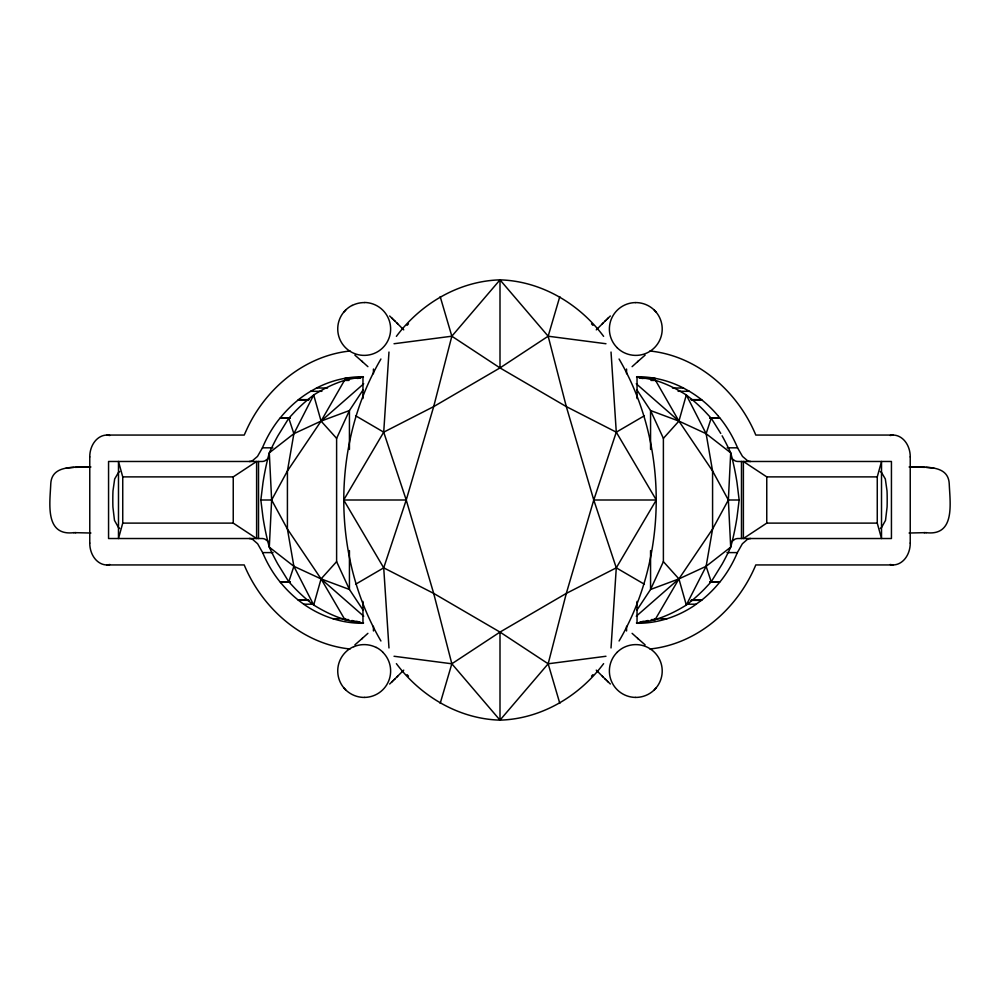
<?xml version="1.0" encoding="UTF-8"?>
<svg xmlns="http://www.w3.org/2000/svg" width="1000" height="1000" viewBox="0 0 1000 1000"><rect width="100%" height="100%" fill="white"/><g stroke="black" fill="none" stroke-linecap="round" stroke-linejoin="round"><path stroke-width="1.5" d="M363.2 610.275L349.438 589.475L336.613 561.638L336.613 438.363L349.438 410.538L363.2 389.725M349.438 550.575L349.438 589.475L321.075 578.9L293.875 566.312L269.3 547.175A93.287 29.613 82.5 0 1 262.987 517.425L260.85 500L263 482.587A93.287 29.613 -82.5 0 1 269.312 452.837A97.15 34.137 -68.9 0 1 277.812 435.962L288.788 418.212L295.462 411.087A111.225 46.037 -58.1 0 1 307.812 399.663L313.688 394.988A124.862 63.875 -51.3 0 1 344.462 380.438L349.075 380.412M349.438 449.438L349.438 410.538L321.075 421.1L293.875 433.688L269.3 452.825L271.637 500L269.3 547.175A97.15 34.137 68.9 0 0 277.762 563.95L288.788 581.788L295.462 588.925A111.225 46.037 58.1 0 0 307.812 600.35L313.688 605.013A125.7 64.812 50.4 0 0 344.837 619.55L348.738 619.612M651.263 619.612L655.15 619.6A125.7 64.812 -50.4 0 0 686.312 605.062L692.188 600.35A111.225 46.037 -58.1 0 0 704.538 588.925L711.213 581.788L722.237 563.95A97.15 34.137 -68.9 0 0 730.7 547.175L728.363 500L730.7 452.825A97.15 34.137 68.9 0 0 722.188 435.962L722.1 435.8M603.612 663.65C579.25 696.287 541.188 718.95 500 720.138L451.838 663.787L433.688 593.4L406.225 500L383.713 432.163L388.975 352.038M611.025 647.962L616.287 567.837L593.775 500L566.312 406.6L548.162 336.213L500 279.862C458.812 281.05 420.75 303.712 396.388 336.35M380.925 640.987C331.4 556.388 331.4 443.612 380.925 359.012M619.075 359.012C668.6 443.612 668.6 556.388 619.075 640.987M636.8 389.725L650.562 410.538L678.925 421.1L706.125 433.688L730.7 452.825A93.287 29.613 82.5 0 1 737.013 482.587L739.15 500L737 517.413A93.287 29.613 -82.5 0 1 730.688 547.163L706.125 566.312L678.925 578.9L650.562 589.475L636.8 610.275M336.613 438.363L321.075 421.1L313.688 394.988L293.875 433.688L287.425 470.975L287.413 529.025L293.875 566.312L313.688 605.013L321.075 578.9L336.613 561.638M650.562 449.438L650.562 410.538L663.388 438.363L663.388 561.638L678.925 578.9L686.312 605.013L706.125 566.312L712.588 529.025L712.575 470.975L706.125 433.688L686.312 394.988A124.862 63.875 51.3 0 0 655.537 380.438L650.925 380.412M603.612 336.35C579.25 303.712 541.188 281.05 500 279.862L451.838 336.213L433.688 406.6L406.225 500L383.713 567.837L388.975 647.962M396.388 663.65C420.75 696.287 458.812 718.95 500 720.138L548.162 663.787L566.312 593.4L593.775 500L616.287 432.163L611.025 352.038M122.737 523.112L118.488 538.525L118.488 461.475L122.737 476.887L122.737 523.112L233.238 523.112L256.613 538.525L256.613 461.475L233.238 476.887L122.737 476.887M877.262 476.887L881.513 461.475L881.513 538.525L877.262 523.112L877.262 476.887L766.762 476.887L743.388 461.475L743.388 538.525L766.762 523.112L877.262 523.112M663.388 438.363L678.925 421.1L686.312 394.988L692.188 399.65A111.225 46.037 58.1 0 1 704.538 411.075L711.213 418.212L720.763 433.438M440.188 703.388L451.838 663.787L500 632.087L566.312 593.4L616.287 567.837L656.3 500L616.287 432.163L566.312 406.6L500 367.912L451.838 336.213L440.188 296.613M559.812 703.388L548.162 663.787L500 632.087L433.688 593.4L383.713 567.837L343.7 500L383.713 432.163L433.688 406.6L500 367.912L548.162 336.213L559.812 296.613M288.788 581.788L293.875 566.312M706.125 433.688L711.213 418.212M245.387 432.512L244.2 435.062L107.013 435.062A21.888 17.237 90 0 0 89.75 456.925M245.55 432.15C263.825 390 303.525 355.85 350.075 351M663.388 561.638L650.562 589.475L650.562 550.575M709.963 581.788L720.062 581.788A117.587 92.6 90 0 0 737.362 552.6L742.362 543.763L747.625 539.188A12.025 9.475 90 0 1 750.725 538.525M290.038 418.212L279.938 418.212A117.1 92.212 -90 0 0 262.438 447.825L257.5 456.413L252.312 460.838A12.025 9.475 -90 0 1 249.275 461.475M344.85 619.6L321.075 578.9L287.413 529.025L271.637 500L287.425 470.975L321.075 421.1L344.475 380.387M655.525 380.387L678.925 421.1L712.575 470.975L728.363 500L712.588 529.025L678.925 578.9L655.15 619.6M344.05 311.9L345.712 310.113M655.95 688.1L654.287 689.887M407.075 325.325L408.462 323.888M591.538 676.112L592.925 674.675M596.263 329.862L605.775 320.387M403.738 670.138L394.225 679.613M290.325 417.938L280.212 417.938L281.95 415.838A138.488 109.062 -90 0 1 298.225 399.963L298.512 399.65A152.513 120.1 90 0 1 310.65 391.3L316.562 388.013A152.513 120.1 90 0 1 344.812 378.35A159.025 125.225 90 0 1 362.962 376.725L362.962 398.562M637.038 601.438L637.038 623.288A154.8 121.9 -90 0 0 667.038 618.713A151.088 118.987 -90 0 0 693.988 605.788L701.787 600.062A138.488 109.062 90 0 0 718.062 584.163L719.788 582.062L709.675 582.062M607.337 318.875L610.35 315.988M389.65 684.013L392.663 681.125M602.275 323.812L603.112 323.013M396.887 676.988L397.725 676.188M604.938 321.2L608.188 318.038M391.812 681.963L395.062 678.8M731.35 541.838L734.975 539.188A12.025 9.475 -90 0 1 738.075 538.525L891.438 538.525L891.438 461.475L738.075 461.475A12.025 9.475 90 0 1 735.037 460.838L731.462 458.288M268.538 458.288L264.962 460.838A12.025 9.475 -90 0 1 261.925 461.475L108.562 461.475L108.562 538.525L261.925 538.525A12.025 9.475 90 0 1 265.025 539.188L268.65 541.838M632.1 366.662L638.438 360.938M367.9 633.337L361.562 639.062M637.587 361.7L645.125 355.125M362.413 638.3L354.875 644.875M321.075 421.1L363.725 383.775M636.275 616.213L678.925 578.9M355.6 584.25L383.713 567.837M616.287 432.163L644.4 415.75M352.188 305.475L354.412 304.462A26.6 26.6 0 0 1 364.613 302.587M90.913 466.975C77.138 467.95 51.7 463.475 50.763 483.875C50.012 502.762 44.375 536.287 73.938 532.663M926.062 532.663C955.625 536.287 949.987 502.762 949.237 483.875C948.3 463.475 922.862 467.95 909.087 466.975M344.812 378.35L360.487 377.863A133.15 90.375 40.8 0 0 357.262 378.413M890.075 435.5L892.987 435.062A21.888 17.237 -90 0 1 910.25 456.925M89.75 543.075A21.888 17.237 90 0 0 107.013 564.963L109.925 564.5M394.038 343.738L451.838 336.213M548.162 663.787L605.962 656.263M649.95 649C697.788 644.05 737.75 608.337 755.8 564.938L892.987 564.938A21.888 17.237 -90 0 0 910.25 543.075M73.938 467.337L66.175 468.088M75.138 467.337L90.325 466.975M909.087 533.025L924.862 532.663M639.15 377.788A159.025 125.225 90 0 1 642.537 378.35L655.188 378.35A152.513 120.1 -90 0 1 683.438 388.013L689.35 391.3A152.513 120.1 -90 0 1 701.488 399.65L701.787 399.938A138.488 109.062 90 0 1 718.062 415.825L718.275 416.1M316.562 388.013L327.512 388.013M672.487 388.013L683.438 388.013M310.65 391.3L321.9 391.3M678.1 391.3L689.35 391.3M298.512 399.65L308.925 399.65M691.075 399.65L701.488 399.65M298.212 399.938L308.612 399.938M691.388 399.938L701.787 399.938M709.675 417.938L719.788 417.938L718.487 416.362M709.963 418.212L720.062 418.212A117.1 92.212 90 0 1 737.562 447.825L742.5 456.413L747.688 460.838A12.025 9.475 90 0 0 750.725 461.475M892.987 435.062L755.8 435.062C737.812 391.65 697.663 355.938 649.925 351M262.438 447.825L272.825 447.825M727.175 447.825L737.562 447.825M933.825 468.088L926.062 467.337M260.85 500L271.637 500M343.7 500L406.225 500M593.775 500L656.3 500M728.363 500L739.15 500M73.725 532.663L75.862 532.663M924.137 532.663L926.275 532.663M249.275 538.525A12.025 9.475 -90 0 1 252.375 539.188L257.638 543.763L262.638 552.6L273.025 552.6M726.975 552.6L737.362 552.6M107.013 564.938L244.2 564.938C262.25 608.337 302.213 644.05 350.05 649M290.038 581.788L279.938 581.788A117.587 92.6 -90 0 1 262.638 552.6M290.325 582.062L280.212 582.062L280.75 582.725M280.963 582.987L281.95 584.163A138.488 109.062 -90 0 0 298.225 600.037L308.612 600.062M691.388 600.062L701.787 600.062M298.212 600.062L308.925 600.35M691.075 600.35L701.488 600.35M298.512 600.35L303.712 604.2L313.538 604.2M686.462 604.2L696.287 604.2M303.712 604.2L306.012 605.775A151.088 118.987 90 0 0 332.962 618.7L345.613 618.713M654.388 618.713L667.038 618.713M909.675 466.975L924.862 467.337M75.138 532.663L90.913 533.025M548.162 336.213L605.962 343.738M394.038 656.263L451.838 663.787M107.013 435.062L109.925 435.5M890.075 564.5L892.987 564.938M642.537 378.35L639.513 377.863A133.15 90.375 -40.8 0 1 642.738 378.413M376.225 647.487L374 646.488A26.575 26.575 0 0 0 353.8 646.712M355.6 415.75L383.713 432.163M616.287 567.837L644.4 584.25M354.875 355.125L362.413 361.7M645.125 644.875L637.587 638.3M636.275 383.775L678.925 421.1M321.075 578.9L363.725 616.213M361.562 360.938L367.9 366.662M638.438 639.062L632.1 633.337M389.65 315.988L395.062 321.2M604.938 678.8L610.35 684.013M396.887 323.013L403.738 329.862M596.263 670.138L603.112 676.988M391.812 318.038L392.663 318.875M607.337 681.125L608.188 681.963M654.287 310.113L655.95 311.9M345.712 689.887L344.05 688.1M394.225 320.387L397.725 323.812M602.275 676.188L605.775 679.613M591.538 323.888L592.925 325.325M407.075 674.675L408.462 676.112M706.125 566.312L711.213 581.788M288.788 418.212L293.875 433.688M910.225 456.925L910.225 543.075M766.762 476.887L766.762 523.112M741.475 461.475L741.475 538.525M637.038 398.562L637.038 376.712A159.025 125.225 -90 0 1 655.188 378.35M626.562 369.038L626.562 373.713M626.562 626.287L626.562 630.962M500 279.862L500 367.912M500 632.087L500 720.138M373.438 369.038L373.438 373.713M373.438 626.287L373.438 630.962M362.962 601.438L362.962 623.288A154.8 121.9 90 0 1 332.962 618.713M258.525 461.475L258.525 538.525M233.238 476.887L233.238 523.112M89.775 456.925L89.775 543.075M352.188 305.35A26.463 26.463 0 0 0 353.787 353.263A26.575 26.575 0 0 0 374 353.512L376.225 352.512A26.463 26.463 0 0 0 382.688 347.863A26.363 26.363 0 0 0 388.725 319.137A26.463 26.463 0 0 0 364.637 302.475M364.625 697.412A26.463 26.463 0 0 0 388.725 680.863A26.363 26.363 0 0 0 382.688 652.138M353.787 646.625A26.463 26.463 0 0 0 352.188 694.538L354.412 695.537A26.6 26.6 0 0 0 364.613 697.412M376.213 647.375A26.463 26.463 0 0 1 382.675 652.025M617.35 347.912A26.425 26.425 0 0 0 623.812 352.55L626 353.512A26.575 26.575 0 0 0 646.2 353.288A26.425 26.425 0 0 0 647.8 305.462L645.588 304.462A26.6 26.6 0 0 0 635.388 302.587M635.375 302.587A26.425 26.425 0 0 0 611.312 319.113A26.363 26.363 0 0 0 617.312 347.863M635.375 697.412A26.425 26.425 0 0 1 611.312 680.888A26.363 26.363 0 0 1 617.312 652.138M617.35 652.087A26.425 26.425 0 0 1 623.812 647.45L626 646.488A26.575 26.575 0 0 1 646.2 646.712A26.425 26.425 0 0 1 647.8 694.538L645.588 695.537A26.6 26.6 0 0 1 635.388 697.412M880.325 528.513A22.1 13.713 90 0 0 881.5 527.575L885.512 520.4L887.087 507.05A116.287 72.15 -90 0 0 887.188 501.925L887.188 498.075A106.35 65.987 -90 0 0 887.013 490.85L885.325 478.95L881.5 472.425A22.113 13.725 -90 0 0 880.325 471.488M119.675 528.513A22.1 13.713 -90 0 1 118.5 527.575L114.488 520.4L112.912 507.05A116.287 72.15 90 0 1 112.812 501.925L112.812 498.075A106.35 65.987 90 0 1 112.987 490.85L114.675 478.95L118.5 472.425A22.113 13.725 90 0 1 119.675 471.488M359.5 621.912A154.8 121.9 -90 0 1 356.7 621.388M358.15 378.363A152.513 120.1 90 0 1 360.312 377.987M357.463 378.35A159.025 125.225 -90 0 1 360.85 377.788M363.575 622.938A135.162 85.525 47 0 1 344.85 619.612M344.475 380.387A137.312 89.45 -47.3 0 1 363.462 377.088M360.012 622.137A131.938 90.675 -39.5 0 1 351.887 620.5M655.15 619.612A135.162 85.525 -47 0 1 636.425 622.938M636.538 377.088A137.312 89.45 47.3 0 1 655.525 380.387M648.112 620.5A131.938 90.675 39.5 0 1 639.987 622.137M643.3 621.388A154.8 121.9 90 0 1 640.5 621.912M639.688 377.987A152.513 120.1 -90 0 1 641.85 378.363"/></g></svg>
